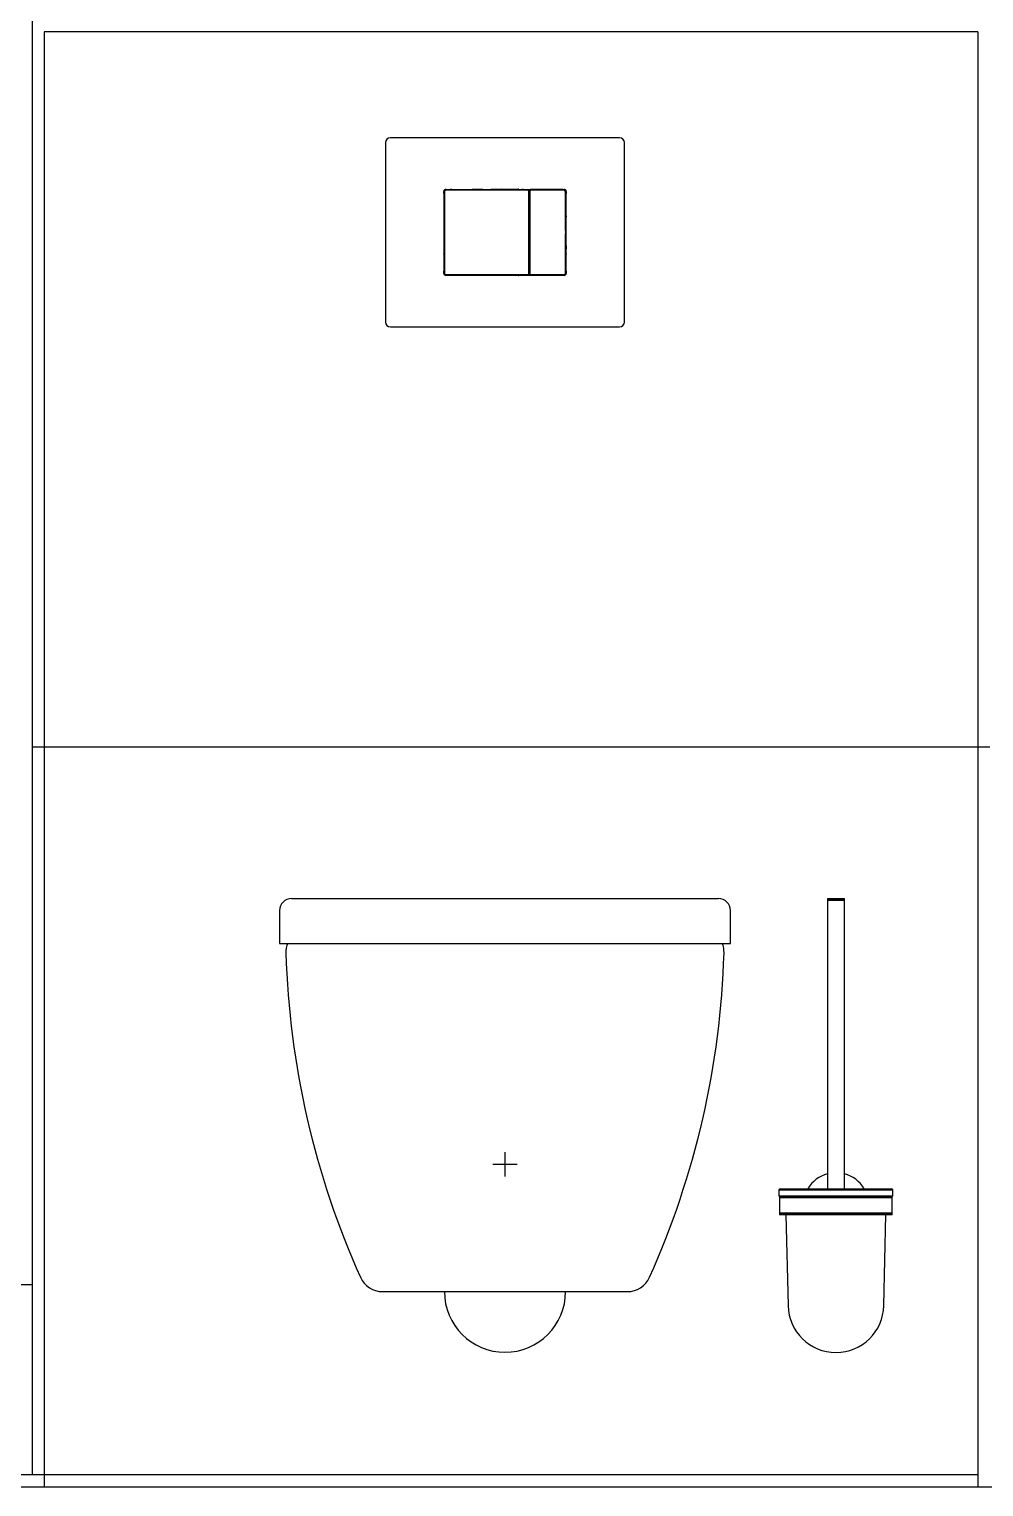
# Model space of a CAD drawing. Header units: millimetres. Extents: x 976 to 9349, y -1578 to 2211.
# Drawn here: x 4479.9 to 4558.6, y 438.6 to 558.8 of the extents above; entities that cross this region are included whole.
import ezdxf

# ---------------------------------------------------------------- set-up
doc = ezdxf.new("R2010")
doc.units = ezdxf.units.MM
for name, color, linetype in [('Płytki', 254, 'Continuous'), ('Wbudowane', 175, 'Continuous'), ('Ściany', 7, 'Continuous')]:
    doc.layers.add(name, color=color, linetype=linetype)

# ---------------------------------------------------------------- blocks, each defined once
blk = doc.blocks.new('Z$W@#22483')
blk.add_line((0, 0), (237.3, 0))
blk = doc.blocks.new('Z$W@#11419')
for p, q in [((1, 37.42), (36.2, 37.42)), ((0, 36.42), (0, 33.72)), ((37.2, 33.72), (37.2, 36.42)), ((0, 33.72), (37.2, 33.72)), ((2.53, 33.72), (34.67, 33.72)), ((18.6, 16.5), (18.6, 14.5)), ((17.6, 15.5), (19.6, 15.5)), ((8.5, 5), (28.7, 5))]:
    blk.add_line(p, q)
for centre, radius, start, end in [((1, 36.42), 1, 90, 180), ((36.2, 36.42), 1, 0, 90), ((2.53, 33), 2, 158.8052, 181.7005), ((34.67, 33), 2, 358.2995, 21.1948), ((70.98, 35.03), 70.48, 181.7005, 204.1636), ((-33.78, 35.03), 70.48, 335.8364, 358.2995), ((8.5, 7), 2, 204.1636, 270), ((28.7, 7), 2, 270, 335.8364), ((18.6, 5), 5, 180, 0)]:
    blk.add_arc(centre, radius, start, end)
blk = doc.blocks.new('Z$W@#25288')
for p, q in [((4, 37.44), (5.4, 37.44)), ((4, 37.44), (4, 37.29)), ((4, 37.29), (5.4, 37.29)), ((4, 37.29), (4, 13.5)), ((5.4, 37.29), (4, 37.29)), ((5.4, 37.29), (5.4, 37.44)), ((5.4, 13.5), (5.4, 37.29)), ((0.12, 13.5), (0, 13.4)), ((0, 13.4), (9.4, 13.4)), ((0, 13.4), (0, 12.88)), ((0.12, 13.5), (9.28, 13.5)), ((9.4, 13.4), (9.28, 13.5)), ((9.4, 12.88), (9.4, 13.4)), ((9.4, 12.88), (0, 12.88)), ((0.05, 12.88), (0.05, 12.78)), ((0.05, 12.78), (9.35, 12.78)), ((0.05, 12.78), (0.05, 11.48)), ((9.35, 12.78), (0.05, 12.78)), ((9.35, 12.78), (9.35, 12.88)), ((9.35, 11.48), (9.35, 12.78)), ((9.35, 11.48), (0.05, 11.48)), ((0.05, 11.46), (9.35, 11.46)), ((0.05, 11.46), (0.05, 11.36)), ((9.35, 11.36), (0.05, 11.36)), ((0.25, 11.48), (0.25, 11.46)), ((0.58, 11.36), (0.75, 3.86)), ((8.65, 3.86), (8.82, 11.36)), ((9.15, 11.46), (9.15, 11.48)), ((9.35, 11.36), (9.35, 11.46))]:
    blk.add_line(p, q)
for centre, radius, start, end in [((4.7, 12.13), 2.7, 105.0261, 149.5087), ((4.7, 12.13), 2.7, 30.4913, 74.9739), ((4.7, 3.95), 3.95, 181.2767, 358.7233)]:
    blk.add_arc(centre, radius, start, end)
blk = doc.blocks.new('Z$W@#2519')
at = {"linetype": 'Continuous'}
for p, q in [((0, 19.3), (0, 0.4)), ((15.2, 19.7), (0.4, 19.7)), ((15.6, 0.4), (15.6, 19.3)), ((4.25, 10.98), (4.25, 14.73)), ((4.27, 14.63), (4.27, 14.06)), ((4.32, 14.73), (4.32, 12)), ((4.42, 14.9), (4.55, 14.9)), ((7.6, 14.83), (4.42, 14.83)), ((6.7, 14.88), (4.52, 14.88)), ((5.99, 14.89), (4.59, 14.89)), ((4.61, 14.9), (4.6, 14.9)), ((6, 14.9), (5.99, 14.9)), ((9.55, 14.9), (6.05, 14.9)), ((6.43, 14.9), (6.52, 14.9)), ((8.89, 14.89), (6.71, 14.89)), ((6.83, 14.89), (6.72, 14.89)), ((7.47, 14.88), (6.85, 14.88)), ((7.47, 14.88), (7.57, 14.88)), ((7.58, 14.88), (7.57, 14.88)), ((7.58, 14.84), (7.58, 14.86)), ((7.62, 14.83), (7.65, 14.84)), ((7.7, 14.84), (7.9, 14.84)), ((7.95, 14.84), (7.98, 14.83)), ((11.18, 14.83), (8, 14.83)), ((8.03, 14.88), (8.02, 14.88)), ((8.02, 14.86), (8.02, 14.84)), ((8.03, 14.88), (8.13, 14.88)), ((8.75, 14.88), (8.13, 14.88)), ((8.88, 14.89), (8.77, 14.89)), ((8.9, 14.89), (9.08, 14.9)), ((11.08, 14.88), (8.9, 14.88)), ((9.08, 14.9), (9.17, 14.9)), ((9.61, 14.9), (9.6, 14.9)), ((11, 14.89), (9.6, 14.89)), ((10.99, 14.9), (11, 14.9)), ((11.05, 14.9), (11.18, 14.9)), ((11.28, 12), (11.28, 14.73)), ((11.33, 14.06), (11.33, 14.63)), ((11.35, 14.73), (11.35, 10.98)), ((4.26, 14.04), (4.26, 13.96)), ((4.27, 13.94), (4.27, 12.48)), ((11.33, 12.48), (11.33, 13.94)), ((11.34, 13.96), (11.34, 14.04)), ((4.26, 12.47), (4.26, 12.39)), ((4.27, 12.38), (4.27, 11.95)), ((11.33, 11.95), (11.33, 12.38)), ((11.34, 12.39), (11.34, 12.47)), ((4.25, 10.95), (4.25, 10.94)), ((4.25, 10.94), (4.25, 9.56)), ((4.26, 11.36), (4.26, 11.25)), ((4.27, 9.55), (4.29, 11.23)), ((4.29, 11.38), (4.29, 11.78)), ((4.29, 11.38), (4.29, 11.38)), ((4.29, 11.23), (4.29, 11.23)), ((4.32, 11.9), (4.42, 11.9)), ((4.32, 11.73), (4.32, 4.97)), ((4.42, 11.83), (4.34, 11.83)), ((4.42, 11.9), (11.18, 11.9)), ((11.18, 11.83), (4.42, 11.83)), ((4.66, 11.83), (4.66, 11.9)), ((4.75, 11.89), (4.75, 11.9)), ((4.75, 11.84), (4.75, 11.83)), ((4.93, 11.87), (4.77, 11.87)), ((4.77, 11.86), (4.93, 11.86)), ((4.95, 11.9), (4.95, 11.89)), ((4.95, 11.83), (4.95, 11.84)), ((5.04, 11.9), (5.04, 11.83)), ((6.4, 11.89), (6.4, 11.9)), ((6.4, 11.84), (6.4, 11.83)), ((6.58, 11.87), (6.42, 11.87)), ((6.42, 11.86), (6.58, 11.86)), ((6.6, 11.9), (6.6, 11.89)), ((6.6, 11.83), (6.6, 11.84)), ((9, 11.89), (9, 11.9)), ((9, 11.84), (9, 11.83)), ((9.18, 11.87), (9.02, 11.87)), ((9.02, 11.86), (9.18, 11.86)), ((9.2, 11.9), (9.2, 11.89)), ((9.2, 11.83), (9.2, 11.84)), ((10.56, 11.9), (10.56, 11.83)), ((10.65, 11.89), (10.65, 11.9)), ((10.65, 11.84), (10.65, 11.83)), ((10.83, 11.87), (10.67, 11.87)), ((10.67, 11.86), (10.83, 11.86)), ((10.85, 11.9), (10.85, 11.89)), ((10.85, 11.83), (10.85, 11.84)), ((10.94, 11.83), (10.94, 11.9)), ((11.18, 11.9), (11.28, 11.9)), ((11.26, 11.83), (11.18, 11.83)), ((11.28, 4.97), (11.28, 11.73)), ((11.31, 11.78), (11.31, 11.38)), ((11.32, 11.38), (11.31, 11.38)), ((11.31, 11.23), (11.33, 9.55)), ((11.32, 11.23), (11.31, 11.23)), ((11.34, 11.25), (11.34, 11.36)), ((11.34, 10.98), (11.35, 11.25)), ((11.35, 10.95), (11.35, 10.94)), ((11.35, 10.94), (11.35, 9.56)), ((4.25, 9.55), (4.25, 9.56)), ((4.25, 4.97), (4.25, 9.52)), ((4.26, 9.43), (4.26, 9.32)), ((4.27, 9.55), (4.27, 9.45)), ((4.27, 9.3), (4.27, 8.68)), ((4.27, 8.58), (4.27, 8.68)), ((4.27, 8.58), (4.27, 8.57)), ((4.28, 8.13), (4.28, 8.57)), ((4.32, 8.57), (4.3, 8.57)), ((11.31, 8.57), (11.28, 8.57)), ((11.32, 8.13), (11.32, 8.57)), ((11.33, 9.45), (11.33, 9.55)), ((11.33, 8.68), (11.33, 9.3)), ((11.33, 8.68), (11.33, 8.58)), ((11.33, 8.57), (11.33, 8.58)), ((11.34, 9.32), (11.34, 9.43)), ((11.35, 9.55), (11.35, 9.56)), ((11.35, 9.52), (11.35, 4.97)), ((4.26, 7.38), (4.26, 7.27)), ((4.27, 8.13), (4.27, 8.12)), ((4.27, 8.02), (4.27, 8.12)), ((4.27, 8.02), (4.27, 7.4)), ((4.27, 7.25), (4.27, 7.15)), ((4.3, 8.13), (4.32, 8.13)), ((11.28, 8.13), (11.31, 8.13)), ((11.33, 8.12), (11.33, 8.13)), ((11.33, 8.12), (11.33, 8.02)), ((11.33, 7.4), (11.33, 8.02)), ((11.33, 7.15), (11.33, 7.25)), ((11.34, 7.27), (11.34, 7.38)), ((4.29, 5.48), (4.27, 7.15)), ((11.33, 7.15), (11.31, 5.48)), ((4.26, 5.46), (4.26, 5.35)), ((4.29, 5.48), (4.29, 5.48)), ((4.29, 5.1), (4.29, 5.33)), ((4.29, 5.33), (4.29, 5.33)), ((4.42, 4.87), (7.6, 4.87)), ((4.77, 4.85), (4.54, 4.85)), ((4.59, 4.81), (5.99, 4.81)), ((4.77, 4.84), (4.77, 4.85)), ((4.8, 4.82), (4.91, 4.82)), ((6.6, 4.83), (4.93, 4.84)), ((4.93, 4.84), (4.93, 4.84)), ((6.7, 4.82), (6.55, 4.82)), ((6.6, 4.83), (6.7, 4.83)), ((6.72, 4.82), (6.83, 4.82)), ((8.76, 4.83), (6.84, 4.83)), ((6.85, 4.83), (7.47, 4.83)), ((7.57, 4.83), (7.47, 4.83)), ((7.57, 4.83), (7.58, 4.83)), ((7.58, 4.86), (7.58, 4.85)), ((7.62, 4.87), (7.65, 4.86)), ((7.7, 4.86), (7.9, 4.86)), ((7.95, 4.86), (7.98, 4.87)), ((8, 4.87), (11.18, 4.87)), ((8.02, 4.85), (8.02, 4.86)), ((8.02, 4.83), (8.03, 4.83)), ((8.13, 4.83), (8.03, 4.83)), ((8.13, 4.83), (8.75, 4.83)), ((8.77, 4.82), (8.88, 4.82)), ((8.9, 4.83), (9, 4.83)), ((9.05, 4.82), (8.9, 4.82)), ((10.68, 4.84), (9, 4.83)), ((9.6, 4.81), (11, 4.81)), ((10.68, 4.84), (10.68, 4.84)), ((10.7, 4.82), (10.81, 4.82)), ((11.06, 4.85), (10.83, 4.85)), ((10.83, 4.84), (10.83, 4.85)), ((11.32, 5.48), (11.31, 5.48)), ((11.31, 5.33), (11.31, 5.1)), ((11.32, 5.33), (11.31, 5.33)), ((11.34, 5.35), (11.34, 5.46)), ((4.55, 4.8), (4.42, 4.8)), ((4.6, 4.8), (4.61, 4.8)), ((5.99, 4.8), (6, 4.8)), ((6.05, 4.8), (9.55, 4.8)), ((9.6, 4.8), (9.61, 4.8)), ((11, 4.8), (10.99, 4.8)), ((11.18, 4.8), (11.05, 4.8)), ((0.4, 0), (15.2, 0))]:
    blk.add_line(p, q, dxfattribs=at)
for centre, radius, start, end in [((4.22, 14.7), 0.0472, 80.5333, 91.3345), ((4.52, 14.63), 0.25, 90, 180), ((4.61, 14.93), 0.213, 179.6976, 182.0901), ((6.72, 14.87), 0.02, 90, 139.4584), ((6.83, 14.87), 0.02, 40.5416, 90), ((8.77, 14.87), 0.02, 90, 139.4584), ((8.88, 14.87), 0.02, 40.5416, 90), ((11.08, 14.63), 0.25, 0, 90), ((11.14, 14.93), 0.0643, 353.0497, 0.9927), ((11.38, 14.6), 0.147, 89.5642, 93.018), ((4.29, 14.04), 0.02, 130.5416, 180), ((4.29, 13.96), 0.02, 180, 229.4584), ((11.32, 14.04), 0.02, 0, 49.4584), ((11.32, 13.96), 0.02, 310.5416, 0), ((4.29, 12.47), 0.02, 130.5416, 180), ((4.29, 12.39), 0.02, 180, 229.4584), ((11.32, 12.47), 0.02, 0, 49.4584), ((11.32, 12.39), 0.02, 310.5416, 0), ((4.32, 11.95), 0.05, 180, 270), ((4.29, 11.36), 0.02, 90, 180), ((4.29, 11.25), 0.02, 180, 270), ((4.34, 11.78), 0.05, 90, 179.4974), ((4.77, 11.89), 0.02, 181, 270), ((4.77, 11.84), 0.02, 90, 180), ((4.93, 11.89), 0.02, 270, 359), ((4.93, 11.84), 0.02, 0, 90), ((6.42, 11.89), 0.02, 181, 270), ((6.42, 11.84), 0.02, 90, 180), ((6.58, 11.89), 0.02, 270, 359), ((6.58, 11.84), 0.02, 0, 90), ((7.8, 12.85), 1.38, 223.7021, 227.6397), ((7.8, 12.85), 1.37, 223.8137, 227.6183), ((7.04, 11.73), 0.2, 147.6382, 149.7807), ((7.8, 12.85), 1.28, 227.9181, 232.8327), ((7.8, 12.85), 1.28, 307.1673, 312.0819), ((7.8, 12.85), 1.37, 312.3817, 316.1863), ((8.56, 11.73), 0.2, 30.2193, 32.3618), ((7.8, 12.85), 1.37, 312.3603, 316.2979), ((9.02, 11.89), 0.02, 181, 270), ((9.02, 11.84), 0.02, 90, 180), ((9.18, 11.89), 0.02, 270, 359), ((9.18, 11.84), 0.02, 0, 90), ((10.67, 11.89), 0.02, 181, 270), ((10.67, 11.84), 0.02, 90, 180), ((10.83, 11.89), 0.02, 270, 359), ((10.83, 11.84), 0.02, 0, 90), ((11.26, 11.78), 0.05, 0.5026, 90), ((11.28, 11.95), 0.05, 270, 0), ((11.32, 11.36), 0.02, 0, 90), ((11.32, 11.25), 0.02, 270, 0), ((4.29, 9.43), 0.02, 120, 180), ((4.29, 9.32), 0.02, 180, 240), ((11.32, 9.43), 0.02, 0, 60), ((11.32, 9.32), 0.02, 300, 0), ((4.29, 7.38), 0.02, 120, 180), ((4.29, 7.27), 0.02, 180, 240), ((11.32, 7.38), 0.02, 0, 60), ((11.32, 7.27), 0.02, 300, 0), ((4.22, 5), 0.0474, 268.6717, 279.4203), ((4.29, 5.46), 0.02, 90, 180), ((4.29, 5.35), 0.02, 180, 270), ((4.54, 5.1), 0.25, 180.4982, 206.9482), ((4.54, 5.1), 0.25, 245.7045, 269.5029), ((4.8, 4.84), 0.02, 180, 270), ((4.91, 4.84), 0.02, 270, 0), ((6.72, 4.84), 0.02, 220.5416, 270), ((6.83, 4.84), 0.02, 270, 319.4584), ((7.95, 4.86), 0.371, 178.8152, 179.693), ((7.65, 4.86), 0.371, 0.307, 1.1848), ((8.77, 4.84), 0.02, 220.5416, 270), ((8.88, 4.84), 0.02, 270, 319.4584), ((10.7, 4.84), 0.02, 180, 270), ((10.81, 4.84), 0.02, 270, 0), ((11.06, 5.1), 0.25, 270.4971, 294.2955), ((11.06, 5.1), 0.25, 333.0518, 359.5018), ((11.32, 5.46), 0.02, 0, 90), ((11.32, 5.35), 0.02, 270, 0), ((11.38, 5.1), 0.147, 266.9848, 270.4348), ((4.61, 4.77), 0.213, 177.9099, 180.3024), ((11.14, 4.77), 0.0647, 359.0133, 6.9072)]:
    blk.add_arc(centre, radius, start, end, dxfattribs=at)
for centre, major_axis, ratio, start_param, end_param in [((0.4, 19.3), (0.283, -0.283), 0.999695, 2.356347, 3.926839), ((15.2, 19.3), (-0.283, -0.283), 0.999695, 2.356347, 3.926839), ((4.42, 14.73), (0.118, -0.118), 0.999924, 2.356233, 3.926953), ((4.42, 14.73), (0.0707, -0.0707), 0.999695, 2.356347, 3.926839), ((4.55, 14.9), (0.05, 0), 0.008727, 0.05236, 1.570796), ((4.59, 14.91), (0.0142, 0.0142), 0.997265, 2.882633, 3.925621), ((4.61, 14.88), (0, 0.0117), 1, -0.072917, -0.000457), ((5.99, 14.88), (0, 0.02), 1, 0.000457, 0.072917), ((6.05, 14.9), (-0.05, 0), 0.008727, 4.712389, 6.230825), ((5.99, 14.91), (-0.0142, 0.0142), 0.997265, 2.357564, 3.396668), ((6.71, 14.87), (0.0141, -0.0141), 0.999695, 2.356347, 3.523435), ((7.58, 14.86), (0, -0.02), 0.087489, 1.570796, 3.141593), ((7.58, 14.84), (0, -0.02), 0.087489, 4.712389, 5.235988), ((7.6, 14.83), (0.02, 0), 0.017455, 4.712389, 6.195919), ((7.7, 14.84), (-0.05, 0), 0.017455, 4.712389, 6.195919), ((7.9, 14.84), (0.05, 0), 0.017455, 0.087266, 1.570796), ((8, 14.83), (-0.02, 0), 0.017455, 0.087266, 1.570796), ((8.02, 14.86), (0, 0.02), 1, 0, 1.570796), ((8.02, 14.84), (0, 0.0101), 1, 3.291983, 4.712389), ((8.89, 14.87), (-0.0141, -0.0141), 0.999695, 2.759751, 3.926839), ((9.55, 14.9), (0.05, 0), 0.008727, 0.05236, 1.570796), ((9.6, 14.91), (0.0142, 0.0142), 0.997265, 2.886517, 3.925621), ((9.61, 14.88), (0, 0.0117), 1, -0.072917, -0.000457), ((10.99, 14.88), (0, 0.02), 1, 0.000457, 0.072917), ((11.05, 14.9), (-0.05, 0), 0.008727, 4.712389, 6.230825), ((11, 14.91), (-0.0142, 0.0142), 0.997265, 2.357564, 3.400551), ((11.18, 14.73), (-0.118, -0.118), 0.999924, 2.356233, 3.926953), ((11.18, 14.73), (-0.0707, -0.0707), 0.999695, 2.356347, 3.926839), ((4.25, 10.98), (0, -0.03), 0.008727, 4.712389, 6.248279), ((4.42, 12), (0.0707, 0.0707), 0.999695, 2.356347, 3.926839), ((4.42, 11.73), (0.0707, -0.0707), 0.999695, 2.356347, 3.926839), ((11.18, 12), (-0.0707, 0.0707), 0.999695, 2.356347, 3.926839), ((11.18, 11.73), (-0.0707, -0.0707), 0.999695, 2.356347, 3.926839), ((11.35, 10.98), (0, -0.03), 0.008727, 0.034907, 1.570796), ((4.25, 9.52), (0, 0.03), 1, 0.000305, 1.570796), ((4.3, 8.57), (-0.02, 0), 0.087489, 0, 1.570796), ((11.31, 8.57), (-0.02, 0), 0.087489, 1.570796, 3.141593), ((11.35, 9.52), (0, 0.000262), 1, -1.570796, -0.000305), ((4.3, 8.13), (0.02, 0), 0.087489, 1.570796, 3.141593), ((11.31, 8.13), (0.02, 0), 0.087489, 0, 1.570796), ((4.42, 4.97), (0.118, 0.118), 0.999924, 2.356233, 3.926953), ((4.42, 4.97), (0.0707, 0.0707), 0.999695, 2.356347, 3.926839), ((4.59, 4.79), (0.0142, -0.0142), 0.997265, 2.357564, 3.400552), ((4.61, 4.82), (0, -0.02), 0.052408, 0.008727, 0.94845), ((5.99, 4.82), (0, -0.02), 0.052408, 5.334735, 6.274459), ((5.99, 4.79), (-0.0142, -0.0142), 0.997265, 2.886518, 3.925621), ((6.71, 4.85), (0.0141, 0.0141), 0.999695, 3.255485, 3.926839), ((7.58, 4.85), (0, -0.02), 0.087489, 0, 1.570796), ((7.6, 4.87), (0.02, 0), 0.017455, 0.087266, 1.570796), ((7.7, 4.86), (-0.05, 0), 0.017455, 0.087266, 1.570796), ((7.9, 4.86), (-0.05, 0), 0.017455, 1.570796, 3.054326), ((8, 4.87), (-0.02, 0), 0.017455, 4.712389, 6.195919), ((8.02, 4.85), (0, 0.00175), 1, 1.570796, 3.141593), ((8.89, 4.85), (-0.0141, 0.0141), 0.999695, 2.356347, 3.0277), ((9.6, 4.79), (0.0142, -0.0142), 0.997265, 2.357564, 3.396668), ((9.61, 4.82), (0, -0.02), 0.052408, 0.008727, 0.94845), ((10.99, 4.82), (0, 0.0117), 1, 3.068676, 3.141135), ((11, 4.79), (-0.0142, -0.0142), 0.997265, 2.882633, 3.925621), ((11.18, 4.97), (-0.118, 0.118), 0.999924, 2.356233, 3.926953), ((11.18, 4.97), (-0.0707, 0.0707), 0.999695, 2.356347, 3.926839), ((4.55, 4.8), (0.05, 0), 0.008727, 4.712389, 6.230825), ((6.05, 4.8), (-0.05, 0), 0.008727, 0.05236, 1.570796), ((9.55, 4.8), (0.05, 0), 0.008727, 4.712389, 6.230825), ((11.05, 4.8), (0.05, 0), 0.008727, 3.193953, 4.712389), ((0.4, 0.4), (0.283, 0.283), 0.999695, 2.356347, 3.926839), ((15.2, 0.4), (-0.283, 0.283), 0.999695, 2.356347, 3.926839)]:
    blk.add_ellipse(centre, major_axis=major_axis, ratio=ratio, start_param=start_param, end_param=end_param, dxfattribs=at)

msp = doc.modelspace()

# ---------------------------------------------------------------- linework, layer by layer
at = {"layer": 'Płytki'}
for p, q in [((4480.127, 559.559), (4480.127, 439.559)), ((4559.127, 499.559), (4480.127, 499.559)), ((4393.827, 455.259), (4480.127, 455.259)), ((4558.127, 439.559), (4393.827, 439.559))]:
    msp.add_line(p, q, dxfattribs=at)
at = {"layer": 'Ściany'}
for p, q in [((4558.127, 558.559), (4481.127, 558.559)), ((4481.127, 558.559), (4481.127, 438.559)), ((4558.127, 558.559), (4558.127, 438.559))]:
    msp.add_line(p, q, dxfattribs=at)

# ---------------------------------------------------------------- block references
at = {"layer": 'Wbudowane', "rotation": -90.00000000000001}
msp.add_blockref('Z$W@#2519', (4509.277, 549.82), dxfattribs=at)
at = {"layer": 'Wbudowane'}
for name, p in [('Z$W@#11419', (4500.527, 449.66)), ('Z$W@#25288', (4541.727, 449.643))]:
    msp.add_blockref(name, p, dxfattribs=at)
at = {"layer": 'Ściany'}
msp.add_blockref('Z$W@#22483', (4392.827, 438.559), dxfattribs=at)

doc.saveas('drawing.dxf')
